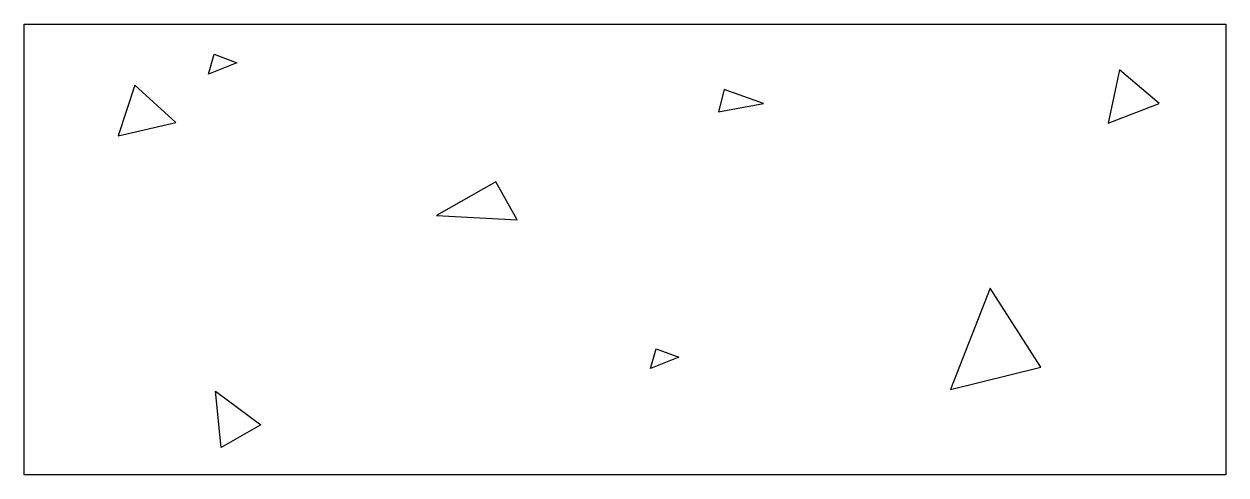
# Model space of a CAD drawing. Header units: metres. Extents: x 15350 to 17270, y 4464 to 5184.
import ezdxf

# ---------------------------------------------------------------- set-up
doc = ezdxf.new("R2010")
doc.units = ezdxf.units.M
doc.layers.add('LAYER1', color=1, linetype='Continuous')

msp = doc.modelspace()

# ---------------------------------------------------------------- linework, layer by layer
for p, q in [((15644.46, 5104.2), (15653.49, 5135.72)), ((15653.49, 5135.72), (15689.59, 5122.21)), ((15689.59, 5122.21), (15644.46, 5104.2)), ((17099.96, 5111.13), (17081.91, 5025.59)), ((17163.14, 5057.11), (17099.96, 5111.13)), ((15527.14, 5086.37), (15500.06, 5005.33)), ((15592.13, 5026.94), (15527.14, 5086.37)), ((16468.12, 5079.62), (16459.1, 5043.6)), ((16531.31, 5057.11), (16468.12, 5079.62)), ((16459.1, 5043.6), (16531.31, 5057.11)), ((17081.91, 5025.59), (17163.14, 5057.11)), ((15500.06, 5005.33), (15592.13, 5026.94)), ((16103.69, 4932.17), (16008.91, 4878.15)), ((16137.54, 4871.39), (16103.69, 4932.17)), ((16008.91, 4878.15), (16137.54, 4871.39)), ((16893.12, 4762.4), (16829.94, 4600.33)), ((16974.36, 4636.34), (16893.12, 4762.4)), ((16350.78, 4633.9), (16359.81, 4665.42)), ((16395.91, 4651.91), (16350.78, 4633.9)), ((16359.81, 4665.42), (16395.91, 4651.91)), ((16829.94, 4600.33), (16974.36, 4636.34)), ((15664.79, 4507.84), (15655.76, 4597.88)), ((15655.76, 4597.88), (15727.97, 4543.86)), ((15727.97, 4543.86), (15664.79, 4507.84))]:
    msp.add_line(p, q)
at = {"layer": 'LAYER1'}
for p, q in [((15349.9, 4464.02), (15349.9, 5184.02)), ((15349.9, 5184.02), (17269.9, 5184.02)), ((17269.9, 5184.02), (17269.9, 4464.02)), ((17269.9, 4464.02), (15349.9, 4464.02))]:
    msp.add_line(p, q, dxfattribs=at)

doc.saveas('drawing.dxf')
